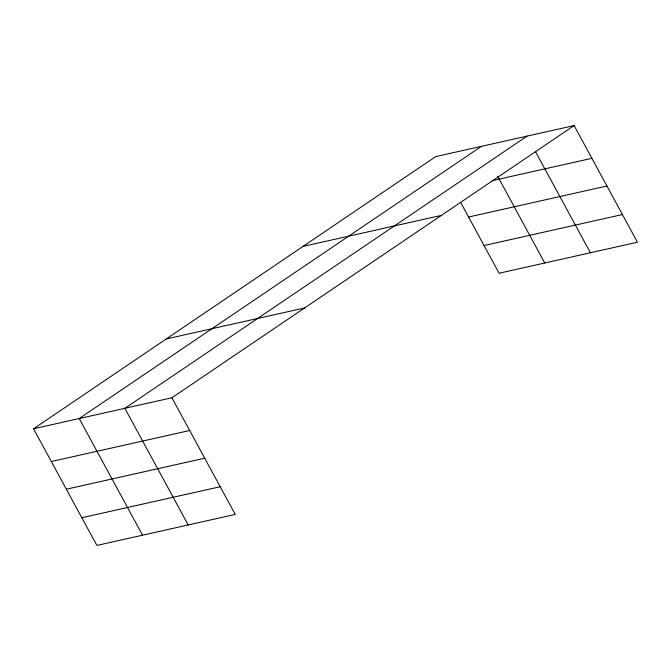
<?xml version="1.0" encoding="UTF-8"?>
<svg xmlns="http://www.w3.org/2000/svg" width="671" height="671" viewBox="0 0 671 671"><rect width="100%" height="100%" fill="white"/><g stroke="black" fill="none" stroke-linecap="round" stroke-linejoin="round"><path stroke-width="1.01" d="M33.55 428.777L171.902 397.769L235.236 514.422L96.884 545.422L33.55 428.777L435.764 156.578L574.116 125.578L637.45 242.223L499.098 273.231L460.809 202.726M481.417 146.353L79.203 418.545L142.546 535.19M527.079 136.121L124.865 408.312L188.199 524.957M171.902 397.769L574.116 125.578M492.095 180.684L591.897 158.322M303.032 246.408L441.384 215.399M468.576 217.018L606.928 186.01M484.059 245.544L622.42 214.535M166.282 338.956L304.634 307.947M51.332 461.522L189.683 430.514M66.362 489.209L204.714 458.201M81.854 517.735L220.205 486.727M535.466 151.579L590.413 252.766M497.714 176.364L544.751 262.998"/></g></svg>
